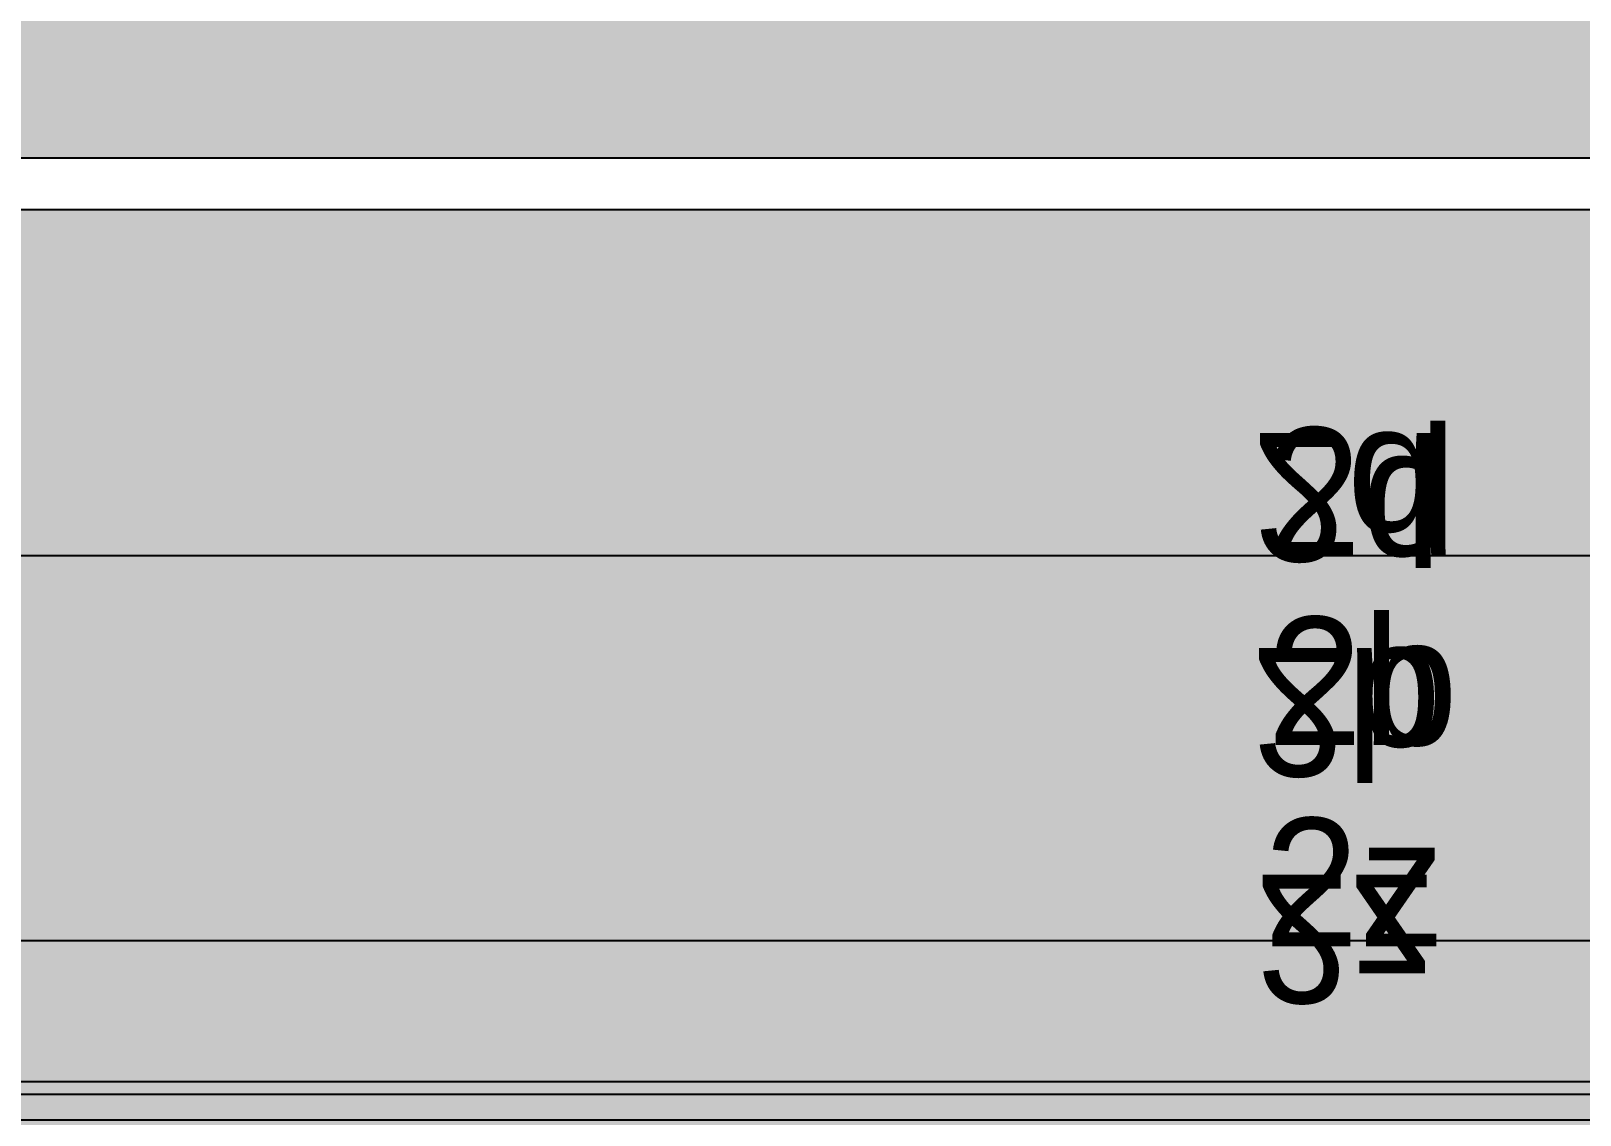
# Model space of a CAD drawing. Extents: x -2 to 260, y -54 to 137.
# Drawn here: x 38.98 to 69.16, y 10.1 to 31.23 of the extents above; entities that cross this region are included whole.
import ezdxf
from ezdxf.enums import TextEntityAlignment as Align

# ---------------------------------------------------------------- set-up
doc = ezdxf.new("R2010")
doc.units = 0
doc.header["$MEASUREMENT"] = 0
for name, color, linetype in [('ASSEMBLY_OUTLINES_TOP', 102, 'CONTINUOUS'), ('GENERATED_SILKSCREEN_BTM', 255, 'CONTINUOUS'), ('GENERATED_SILKSCREEN_TOP', 140, 'CONTINUOUS'), ('PLANE_DATA_LAYER_BOTTOM', 230, 'CONTINUOUS'), ('PLANE_DATA_LAYER_TOP', 150, 'CONTINUOUS'), ('PLANE_SHAPES_LAYER_BOTTOM', 230, 'CONTINUOUS'), ('PLANE_SHAPES_LAYER_TOP', 150, 'CONTINUOUS'), ('SILKSCREEN_OUTLINES_BTM', 211, 'CONTINUOUS'), ('SILKSCREEN_OUTLINES_TOP', 150, 'CONTINUOUS')]:
    doc.layers.add(name, color=color, linetype=linetype)
doc.styles.add('VERIBEST_GERBER_0', font='txt')

msp = doc.modelspace()

# ---------------------------------------------------------------- hatches: boundary and pattern name
at = {"layer": 'PLANE_DATA_LAYER_BOTTOM'}
h = msp.add_hatch(color=256, dxfattribs=at)
h.paths.add_polyline_path([(223.75, 117.718438), (223.749998, 107.53156), (223.749998, 107.531559, -0.198909956), (223.72768, 107.477678), (219.772322, 103.52232, -0.198913366), (219.71844, 103.500002), (199.53156, 103.500002, -0.198913366), (199.477678, 103.52232), (191.500002, 111.499998, 0.207684346), (191.499996, 111.5), (156.250004, 111.5, 0.207684346), (156.249998, 111.499998), (151.772321, 107.022318, -0.198913366), (151.718439, 107), (140.531562, 107, -0.198913366), (140.47768, 107.022318), (136.000002, 111.499998, 0.207684346), (135.999996, 111.5), (120.500004, 111.5, 0.207684346), (120.499998, 111.499998), (114.272321, 105.272318, -0.198913366), (114.218439, 105.25), (101.531562, 105.25, -0.198913366), (101.47768, 105.272318), (95.250002, 111.499998, 0.207684346), (95.249996, 111.5), (80.500004, 111.5, 0.207684346), (80.499998, 111.499998), (75.772321, 106.772318, -0.198913366), (75.718439, 106.75), (64.531562, 106.75, -0.198913366), (64.47768, 106.772318), (59.750002, 111.499998, 0.207684346), (59.749996, 111.5), (19.250004, 111.5, 0.207684346), (19.249998, 111.499998), (10.500002, 102.750002), (10.5, 102.749996), (10.5, 33.000004), (10.500003, 32.999999), (15.749998, 27.750002, 0.207684346), (15.750004, 27.75), (78.46844, 27.749998, -0.198913366), (78.522322, 27.72768), (82.72768, 23.522322, -0.198909956), (82.749998, 23.468441), (82.749998, 23.46844), (82.75, 12.5762, -0.414213562), (82.6738, 12.5), (79.5762, 12.5, -0.414213562), (79.5, 12.5762), (79.5, 17.499996), (79.499997, 17.500001), (76.000002, 20.999998, 0.207684346), (75.999996, 21), (10.53156, 21.000002, -0.198913366), (10.477678, 21.02232), (4.52232, 26.977678, -0.198909956), (4.500002, 27.031559), (4.500002, 103.718441, -0.198909956), (4.52232, 103.772322), (18.227678, 117.47768, -0.198913366), (18.28156, 117.499998), (59.71844, 117.499998, -0.198913366), (59.772322, 117.47768), (66.999998, 110.250002, 0.207684346), (67.000004, 110.25), (73.249996, 110.25, 0.207684346), (73.250002, 110.250002), (80.477678, 117.47768, -0.198913366), (80.53156, 117.499998), (95.46844, 117.499998, -0.198913366), (95.522322, 117.47768), (104.249998, 108.750002, 0.207684346), (104.250004, 108.75), (111.499996, 108.75, 0.207684346), (111.500002, 108.750002), (120.227678, 117.47768, -0.198913366), (120.28156, 117.499998), (135.71844, 117.499998, -0.198913366), (135.772322, 117.47768), (142.999998, 110.250002, 0.207684346), (143.000004, 110.25), (149.249996, 110.25, 0.207684346), (149.250002, 110.250002), (156.477678, 117.47768, -0.198913366), (156.53156, 117.499998), (192.46844, 117.499998, -0.198913366), (192.522322, 117.47768), (201.249998, 108.750002, 0.207684346), (201.250004, 108.75), (208.999996, 108.75, 0.207684346), (209.000002, 108.750002), (211.499998, 111.249998), (211.5, 111.250004), (211.500002, 117.71844), (211.500002, 117.718441, -0.198909956), (211.52232, 117.772322), (212.477678, 118.72768, -0.198913366), (212.53156, 118.749998), (222.71844, 118.749998, -0.198913366), (222.772322, 118.72768), (223.727682, 117.77232, -0.198909956), (223.75, 117.718439)], flags=0)
h.paths.add_polyline_path([(81.82, 12.84, 0.414213562), (82.52, 13.54), (82.52, 14.84, 0.414213562), (81.82, 15.54), (80.52, 15.54, 0.414213562), (79.82, 14.84), (79.82, 13.54, 0.414213562), (80.52, 12.84)], flags=0)
h.paths.add_polyline_path([(81.82, 16.65, 0.414213562), (82.52, 17.35), (82.52, 18.65, 0.414213562), (81.82, 19.35), (80.52, 19.35, 0.414213562), (79.82, 18.65), (79.82, 17.35, 0.414213562), (80.52, 16.65)], flags=0)
h.paths.add_polyline_path([(81.82, 20.46, 0.414213562), (82.52, 21.16), (82.52, 22.46, 0.414213562), (81.82, 23.16), (80.52, 23.16, 0.414213562), (79.82, 22.46), (79.82, 21.16, 0.414213562), (80.52, 20.46)], flags=0)
h.paths.add_polyline_path([(216.15, 111, -1), (219.15, 111, -1)], flags=0)
h.paths.add_polyline_path([(216.15, 116.5, -1), (219.15, 116.5, -1)], flags=0)
h.paths.add_polyline_path([(220.35, 111, -1), (223.35, 111, -1)], flags=0)
h.paths.add_polyline_path([(220.35, 116.5, -1), (223.35, 116.5, -1)], flags=0)
h = msp.add_hatch(color=256, dxfattribs=at)
h.paths.add_polyline_path([(93, 1.0762, -0.414213562), (92.9238, 1), (70.8262, 1, -0.414213562), (70.75, 1.0762), (70.75, 7.499996), (70.749997, 7.500001), (69.250002, 8.999998, 0.207684346), (69.249996, 9), (62.750004, 9, 0.207684346), (62.749998, 8.999998), (61.250002, 7.500002), (61.25, 7.499996), (61.25, 1.0762, -0.414213562), (61.1738, 1), (40.5762, 1, -0.414213562), (40.5, 1.0762), (40.5, 7.499996), (40.499997, 7.500001), (39.000002, 8.999998, 0.207684346), (38.999996, 9), (32.250004, 9, 0.207684346), (32.249998, 8.999998), (30.750002, 7.500002), (30.75, 7.499996), (30.75, 1.0762, -0.414213562), (30.6738, 1), (11.0762, 1, -0.414213562), (11, 1.0762), (11, 8.249996), (10.999997, 8.250001), (8.250002, 10.999998, 0.207684346), (8.249996, 11), (1.3262, 11, -0.414213562), (1.25, 11.0762), (1.25, 18.1738, -0.414213562), (1.3262, 18.25), (17.06923, 18.25), (66.71844, 18.249998, -0.198913366), (66.772322, 18.22768), (75.499998, 9.500002, 0.207684346), (75.500004, 9.5), (92.9238, 9.5, -0.414213562), (93, 9.4238)], flags=0)
h.paths.add_polyline_path([(17.06923, 12, -1), (26.93077, 12, -1)], flags=0)
at = {"layer": 'PLANE_DATA_LAYER_TOP'}
h = msp.add_hatch(color=256, dxfattribs=at)
h.paths.add_polyline_path([(236.500002, 105.531564, -0.198909956), (236.477684, 105.477683), (234.022322, 103.02232, -0.198913366), (233.96844, 103.000002), (184.281562, 103, -0.198913366), (184.22768, 103.022318), (177.250002, 109.999998, 0.207684346), (177.249996, 110), (161.750004, 110, 0.207684346), (161.749998, 109.999998), (156.272321, 104.522318, -0.198913366), (156.218439, 104.5), (136.531562, 104.5, -0.198913366), (136.47768, 104.522318), (131.000002, 109.999998, 0.207684346), (130.999996, 110), (124.000004, 110, 0.207684346), (123.999998, 109.999998), (118.522321, 104.522318, -0.198913366), (118.468439, 104.5), (98.781562, 104.5, -0.198913366), (98.72768, 104.522318), (93.250002, 109.999998, 0.207684346), (93.249996, 110), (86.000004, 110, 0.207684346), (85.999998, 109.999998), (80.522321, 104.522318, -0.198913366), (80.468439, 104.5), (60.781562, 104.5, -0.198913366), (60.72768, 104.522318), (54.250002, 110.999998, 0.207684346), (54.249996, 111), (28.000004, 111, 0.207684346), (27.999998, 110.999998), (19.000002, 102.000002), (19, 101.999996), (19, 43.500004), (19.000003, 43.499999), (27.749998, 34.750002, 0.207684346), (27.750004, 34.75), (81.96844, 34.749998, -0.198913366), (82.022322, 34.72768), (87.97768, 28.772322, -0.198909956), (87.999998, 28.718441), (87.999998, 28.71844), (88, 12.5762, -0.414213562), (87.9238, 12.5), (84.5762, 12.5, -0.414213562), (84.5, 12.5762), (84.5, 25.999996), (84.499997, 26.000001), (81.750002, 28.749998, 0.207684346), (81.749996, 28.75), (17.28156, 28.750002, -0.198913366), (17.227678, 28.77232), (11.27232, 34.727678, -0.198909956), (11.250002, 34.781559), (11.250002, 109.718441, -0.198909956), (11.27232, 109.772322), (18.977679, 117.477682, -0.198913366), (19.031561, 117.5), (60.46844, 117.499998, -0.198913366), (60.522322, 117.47768), (67.999998, 110.000002, 0.207684346), (68.000004, 110), (72.499996, 110, 0.207684346), (72.500002, 110.000002), (79.977678, 117.47768, -0.198913366), (80.03156, 117.499998), (96.21844, 117.499998, -0.198913366), (96.272322, 117.47768), (105.249998, 108.500002, 0.207684346), (105.250004, 108.5), (111.499996, 108.5, 0.207684346), (111.500002, 108.500002), (120.477678, 117.47768, -0.198913366), (120.53156, 117.499998), (135.71844, 117.499998, -0.198913366), (135.772322, 117.47768), (143.249998, 110.000002, 0.207684346), (143.250004, 110), (148.749996, 110, 0.207684346), (148.750002, 110.000002), (156.227678, 117.47768, -0.198913366), (156.28156, 117.499998), (192.46844, 117.499998, -0.198913366), (192.522322, 117.47768), (202.749998, 107.250002, 0.207684346), (202.750004, 107.25), (226.999996, 107.25, 0.207684346), (227.000002, 107.250002), (228.499998, 108.749998), (228.5, 108.750004), (228.500002, 117.71844), (228.500002, 117.718441, -0.198909956), (228.52232, 117.772322), (229.477678, 118.72768, -0.198913366), (229.53156, 118.749998), (235.46844, 118.749998, -0.198913366), (235.522322, 118.72768), (236.47768, 117.772322, -0.198909956), (236.499998, 117.718441), (236.499998, 117.71844), (236.500002, 105.531565)], flags=0)
h.paths.add_polyline_path([(84.9, 14.19, -1), (87.6, 14.19, -1)], flags=0)
h.paths.add_polyline_path([(84.9, 18, -1), (87.6, 18, -1)], flags=0)
h.paths.add_polyline_path([(84.9, 21.81, -1), (87.6, 21.81, -1)], flags=0)
h.paths.add_polyline_path([(228.75, 111, -1), (231.75, 111, -1)], flags=0)
h.paths.add_polyline_path([(228.75, 116.5, -1), (231.75, 116.5, -1)], flags=0)
h.paths.add_polyline_path([(232.95, 111, -1), (235.95, 111, -1)], flags=0)
h.paths.add_polyline_path([(232.95, 116.5, -1), (235.95, 116.5, -1)], flags=0)
h = msp.add_hatch(color=256, dxfattribs=at)
h.paths.add_polyline_path([(229.75, 50.218438), (229.749998, 49.03156), (229.749998, 49.031559, -0.198909956), (229.72768, 48.977678), (229.272322, 48.52232, -0.198913366), (229.21844, 48.500002), (222.000004, 48.5, 0.207684346), (221.999998, 48.499998), (221.250002, 47.750002), (221.25, 47.749996), (221.25, 1.0762, -0.414213562), (221.1738, 1), (217.3262, 1, -0.414213562), (217.25, 1.0762), (217.25, 14.249996), (217.249997, 14.250001), (214.000002, 17.499998, 0.207684346), (213.999996, 17.5), (209.250004, 17.5, 0.207684346), (209.249998, 17.499998), (202.522322, 10.77232, -0.198913366), (202.46844, 10.750002), (188.250004, 10.75, 0.207684346), (188.249998, 10.749998), (184.000002, 6.500002), (184, 6.499996), (184, 1.0762, -0.414213562), (183.9238, 1), (124.3262, 1, -0.414213562), (124.25, 1.0762), (124.25, 6.999996), (124.249997, 7.000001), (121.250002, 9.999998, 0.207684346), (121.249996, 10), (95.250004, 10, 0.207684346), (95.249998, 9.999998), (92.500002, 7.250002), (92.5, 7.249996), (92.5, 1.0762, -0.414213562), (92.4238, 1), (71.8262, 1, -0.414213562), (71.75, 1.0762), (71.75, 7.499996), (71.749997, 7.500001), (69.250002, 9.999998, 0.207684346), (69.249996, 10), (63.250004, 10, 0.207684346), (63.249998, 9.999998), (60.750002, 7.500002), (60.75, 7.499996), (60.75, 1.0762, -0.414213562), (60.6738, 1), (40.0762, 1, -0.414213562), (40, 1.0762), (40, 7.749996), (39.999997, 7.750001), (37.750002, 9.999998, 0.207684346), (37.749996, 10), (33.000004, 10, 0.207684346), (32.999998, 9.999998), (30.750002, 7.750002), (30.75, 7.749996), (30.75, 1.0762, -0.414213562), (30.6738, 1), (11.0762, 1, -0.414213562), (11, 1.0762), (11, 7.999996), (10.999997, 8.000001), (8.250002, 10.749998, 0.207684346), (8.249996, 10.75), (1.3262, 10.75, -0.414213562), (1.25, 10.8262), (1.25, 24.9238, -0.414213562), (1.3262, 25), (16.293644, 25), (69.798438, 24.999998), (75.21844, 24.999998, -0.198913366), (75.272322, 24.97768), (76.72768, 23.522322, -0.198909956), (76.749998, 23.468441), (76.749998, 23.46844), (76.75, 13.500004), (76.750003, 13.499999), (79.499998, 10.750002, 0.207684346), (79.500004, 10.75), (160.499996, 10.75, 0.207684346), (160.500002, 10.750002), (165.999998, 16.249998), (166, 16.250004), (166, 19.749996), (165.999997, 19.750001), (161.000002, 24.749998, 0.207684346), (160.999996, 24.75), (130.750004, 24.75, 0.207684346), (130.749998, 24.749998), (129.000002, 23.000002), (129, 22.999996), (128.999998, 21.03156), (128.999998, 21.031559, -0.198909956), (128.97768, 20.977678), (128.272322, 20.27232, -0.198913366), (128.21844, 20.250002), (120.53156, 20.250002, -0.198913366), (120.477678, 20.27232), (119.77232, 20.977678, -0.198909956), (119.750002, 21.031559), (119.750002, 21.03156), (119.75, 22.999996), (119.749997, 23.000001), (118.000002, 24.749998, 0.207684346), (117.999996, 24.75), (104.03156, 24.750002, -0.198913366), (103.977678, 24.77232), (102.02232, 26.727678, -0.198909956), (102.000002, 26.781559), (102.000002, 36.718441, -0.198909956), (102.02232, 36.772322), (105.227678, 39.97768, -0.198913366), (105.28156, 39.999998), (112.674345, 40, -0.410029908), (112.750537, 39.92489, 0.985798357), (123.249463, 39.92489, -0.410029908), (123.325655, 40), (145.749996, 40, 0.207684346), (145.750002, 40.000002), (151.727678, 45.97768, -0.198913366), (151.78156, 45.999998), (184.852185, 45.999999), (207.1738, 46, -0.414213562), (207.25, 45.9238), (207.25, 26.000004), (207.250003, 25.999999), (208.999998, 24.250002, 0.207684346), (209.000004, 24.25), (213.749996, 24.25, 0.207684346), (213.750002, 24.250002), (214.249998, 24.749998), (214.25, 24.750004), (214.25, 26.749996), (214.249997, 26.750001), (210.77232, 30.227678, -0.198909956), (210.750002, 30.281559), (210.750002, 45.968441, -0.198909956), (210.77232, 46.022322), (215.477678, 50.72768, -0.198913366), (215.53156, 50.749998), (229.21844, 50.749998, -0.198913366), (229.272322, 50.72768), (229.727682, 50.27232, -0.198909956), (229.75, 50.218439)], flags=0)
h.paths.add_polyline_path([(27.567765, 10.750006, 0.055267203), (27.706356, 12.000003, 1), (16.293644, 12.000003, 0.055267203), (16.432235, 10.750006), (16.432236, 10.750002, -0.095035575), (16.443819, 10.723735, 0.033178105), (16.661459, 10.000006), (16.66146, 10.000004, 0.216609195), (16.661465, 9.999999, -0.245306694), (16.714475, 9.953482, 0.685149888), (27.285525, 9.953482, -0.245306694), (27.338535, 9.999999, 0.216609195), (27.33854, 10.000004), (27.338541, 10.000006, 0.033178105), (27.556181, 10.723735, -0.095035575), (27.567764, 10.750002)], flags=0)
h.paths.add_polyline_path([(69.798438, 17.75, -1), (76.201562, 17.75, -1)], flags=0)
h.paths.add_polyline_path([(104.957479, 32.444911, 4.820087758), (104.042521, 32.444911, -0.656361766), (104.042521, 32.305089, 0.65636257), (104.042521, 30.194911, -0.656361766), (104.042521, 30.055089, 4.820087758), (104.957479, 30.055089, -0.656361766), (104.957479, 30.194911, 0.65636257), (104.957479, 32.305089, -0.656361766)], flags=0)
h.paths.add_polyline_path([(120.46, 21.81, -1), (123.16, 21.81, -1)], flags=0)
h.paths.add_polyline_path([(125.54, 21.81, -1), (128.24, 21.81, -1)], flags=0)
h.paths.add_polyline_path([(132.5, 30, -1), (141.5, 30, -1)], flags=0)
h.paths.add_polyline_path([(184.852185, 40, -1), (195.147815, 40, -1)], flags=0)
at = {"layer": 'PLANE_SHAPES_LAYER_BOTTOM'}
msp.add_hatch(color=256, dxfattribs=at).paths.add_polyline_path([(82.75, 21), (10.5, 21), (4.5, 27), (4.5, 27.75), (78.5, 27.75), (82.75, 23.5)], flags=0)
h = msp.add_hatch(color=256, dxfattribs=at)
h.paths.add_polyline_path([(75.5, 1), (70.75, 1), (70.75, 9), (61.25, 9), (61.25, 1), (40.5, 1), (40.5, 9), (30.75, 9), (30.75, 1), (11, 1), (11, 11), (1.25, 11), (1.25, 18.25), (66.75, 18.25), (75.5, 9.5)])
h.paths.add_polyline_path([(17.06923, 12, -1), (26.93077, 12, -1)], flags=0)
at = {"layer": 'PLANE_SHAPES_LAYER_TOP'}
for points in [[(88, 28.75), (17.25, 28.75), (11.25, 34.75), (82, 34.75)], [(124.25, 10), (27.338539, 10, 0.034360887), (27.562149, 10.75), (124.25, 10.75)]]:
    msp.add_hatch(color=256, dxfattribs=at).paths.add_polyline_path(points, flags=0)
h = msp.add_hatch(color=256, dxfattribs=at)
h.paths.add_polyline_path([(76.75, 10.75), (27.567764, 10.75, 1.249398676), (16.432236, 10.75), (1.25, 10.75), (1.25, 25), (75.25, 25), (76.75, 23.5)], flags=0)
h.paths.add_polyline_path([(69.798438, 17.75, -1), (76.201562, 17.75, -1)], flags=0)

# ---------------------------------------------------------------- linework, layer by layer
at = {"layer": 'ASSEMBLY_OUTLINES_TOP'}
msp.add_lwpolyline([(32, 10.5), (32, 13.5), (202, 13.5), (202, 10.5)], close=True, dxfattribs=at)
at = {"layer": 'GENERATED_SILKSCREEN_BTM', "const_width": 0.25}
for points in [[(64.446112, 20.945183), (64.866112, 21.287683), (64.873612, 21.297683), (64.876112, 21.310183), (64.881112, 21.317683), (64.883612, 21.327683), (64.883612, 21.670183), (64.881112, 21.677683), (64.876112, 21.695183), (64.873612, 21.707683), (64.866112, 21.712683), (63.201112, 23.065183), (63.201112, 23.332683), (64.833612, 23.332683), (64.851112, 23.337683), (64.866112, 23.347683), (64.873612, 23.365183), (64.876112, 23.385183), (64.873612, 23.402683), (64.866112, 23.420183), (64.851112, 23.430183), (64.833612, 23.435183), (63.148612, 23.435183), (63.128612, 23.430183), (63.116112, 23.417683), (63.103612, 23.402683), (63.098612, 23.385183), (63.098612, 23.042683), (63.101112, 23.032683), (63.106112, 23.017683), (63.111112, 23.010183), (63.116112, 23.005183), (63.121112, 23.000183), (64.783612, 21.645183), (64.783612, 21.352683), (64.393612, 21.037683), (63.586112, 21.037683), (63.178612, 21.370183), (63.161112, 21.375183), (63.143612, 21.372683), (63.128612, 21.362683), (63.118612, 21.350183), (63.108612, 21.332683), (63.106112, 21.315183), (63.106112, 21.307683), (63.108612, 21.300183), (63.121112, 21.287683), (63.541112, 20.945183), (63.551112, 20.942683), (63.558612, 20.940183), (63.561112, 20.937683), (63.571112, 20.935183), (64.413612, 20.935183), (64.423612, 20.937683), (64.426112, 20.937683), (64.428612, 20.940183), (64.436112, 20.942683), (64.446112, 20.945183)], [(65.903612, 23.425183), (65.911112, 23.430183), (65.921112, 23.432683), (65.931112, 23.435183), (66.773612, 23.435183), (66.783612, 23.435183), (66.788612, 23.432683), (66.793612, 23.430183), (66.806112, 23.425183), (67.146112, 23.145183), (67.146112, 23.385183), (67.148612, 23.405183), (67.161112, 23.417683), (67.178612, 23.425183), (67.196112, 23.427683), (67.213612, 23.425183), (67.228612, 23.417683), (67.241112, 23.405183), (67.246112, 23.385183), (67.246112, 22.182683), (67.246112, 22.177683), (67.246112, 20.985183), (67.241112, 20.965183), (67.228612, 20.952683), (67.213612, 20.945183), (67.196112, 20.942683), (67.178612, 20.945183), (67.161112, 20.952683), (67.148612, 20.965183), (67.146112, 20.985183), (67.146112, 22.042683), (66.816112, 21.637683), (66.806112, 21.632683), (66.788612, 21.625183), (66.781112, 21.622683), (66.773612, 21.620183), (65.931112, 21.620183), (65.921112, 21.625183), (65.913612, 21.625183), (65.903612, 21.632683), (65.481112, 21.975183), (65.471112, 21.982683), (65.466112, 21.992683), (65.461112, 22.005183), (65.458612, 22.015183), (65.458612, 23.042683), (65.461112, 23.055183), (65.466112, 23.065183), (65.471112, 23.075183), (65.481112, 23.082683), (65.903612, 23.425183)], [(65.563612, 22.037683), (65.948612, 21.722683), (66.748612, 21.722683), (67.146112, 22.210183), (67.146112, 23.017683), (66.756112, 23.332683), (65.948612, 23.332683), (65.563612, 23.017683), (65.563612, 22.037683)], [(64.426112, 16.755183), (64.846112, 17.097683), (64.853612, 17.107683), (64.856112, 17.120183), (64.861112, 17.127683), (64.863612, 17.137683), (64.863612, 17.480183), (64.861112, 17.487683), (64.856112, 17.505183), (64.853612, 17.517683), (64.846112, 17.522683), (63.181112, 18.875183), (63.181112, 19.142683), (64.813612, 19.142683), (64.831112, 19.147683), (64.846112, 19.157683), (64.853612, 19.175183), (64.856112, 19.195183), (64.853612, 19.212683), (64.846112, 19.230183), (64.831112, 19.240183), (64.813612, 19.245183), (63.128612, 19.245183), (63.108612, 19.240183), (63.096112, 19.227683), (63.083612, 19.212683), (63.078612, 19.195183), (63.078612, 18.852683), (63.081112, 18.842683), (63.086112, 18.827683), (63.091112, 18.820183), (63.096112, 18.815183), (63.101112, 18.810183), (64.763612, 17.455183), (64.763612, 17.162683), (64.373612, 16.847683), (63.566112, 16.847683), (63.158612, 17.180183), (63.141112, 17.185183), (63.123612, 17.182683), (63.108612, 17.172683), (63.098612, 17.160183), (63.088612, 17.142683), (63.086112, 17.125183), (63.086112, 17.117683), (63.088612, 17.110183), (63.101112, 17.097683), (63.521112, 16.755183), (63.531112, 16.752683), (63.538612, 16.750183), (63.541112, 16.747683), (63.551112, 16.745183), (64.393612, 16.745183), (64.403612, 16.747683), (64.406112, 16.747683), (64.408612, 16.750183), (64.416112, 16.752683), (64.426112, 16.755183)], [(67.226112, 17.995183), (67.221112, 17.985183), (67.221112, 17.967683), (67.216112, 17.957683), (66.708612, 17.445183), (66.693612, 17.437683), (66.683612, 17.435183), (66.671112, 17.430183), (65.996112, 17.430183), (65.981112, 17.435183), (65.968612, 17.442683), (65.538612, 17.730183), (65.538612, 16.802683), (65.536112, 16.782683), (65.523612, 16.770183), (65.506112, 16.762683), (65.486112, 16.760183), (65.468612, 16.762683), (65.451112, 16.770183), (65.441112, 16.782683), (65.436112, 16.802683), (65.438612, 19.195183), (65.443612, 19.215183), (65.456112, 19.227683), (65.471112, 19.235183), (65.488612, 19.240183), (65.508612, 19.235183), (65.526112, 19.227683), (65.538612, 19.215183), (65.543612, 19.195183), (65.543612, 18.950183), (65.968612, 19.235183), (65.981112, 19.242683), (65.996112, 19.245183), (66.671112, 19.245183), (66.683612, 19.242683), (66.693612, 19.240183), (66.708612, 19.232683), (67.216112, 18.717683), (67.221112, 18.707683), (67.221112, 18.695183), (67.226112, 18.690183), (67.226112, 18.682683), (67.226112, 17.995183)], [(65.538612, 17.852683), (66.008612, 17.532683), (66.646112, 17.532683), (67.126112, 18.020183), (67.126112, 18.655183), (66.646112, 19.142683), (66.008612, 19.142683), (65.543612, 18.827683), (65.538612, 17.852683)], [(64.497362, 12.335183), (64.917362, 12.677683), (64.924862, 12.687683), (64.927362, 12.700183), (64.932362, 12.707683), (64.934862, 12.717683), (64.934862, 13.060183), (64.932362, 13.067683), (64.927362, 13.085183), (64.924862, 13.097683), (64.917362, 13.102683), (63.252362, 14.455183), (63.252362, 14.722683), (64.884862, 14.722683), (64.902362, 14.727683), (64.917362, 14.737683), (64.924862, 14.755183), (64.927362, 14.775183), (64.924862, 14.792683), (64.917362, 14.810183), (64.902362, 14.820183), (64.884862, 14.825183), (63.199862, 14.825183), (63.179862, 14.820183), (63.167362, 14.807683), (63.154862, 14.792683), (63.149862, 14.775183), (63.149862, 14.432683), (63.152362, 14.422683), (63.157362, 14.407683), (63.162362, 14.400183), (63.167362, 14.395183), (63.172362, 14.390183), (64.834862, 13.035183), (64.834862, 12.742683), (64.444862, 12.427683), (63.637362, 12.427683), (63.229862, 12.760183), (63.212362, 12.765183), (63.194862, 12.762683), (63.179862, 12.752683), (63.169862, 12.740183), (63.159862, 12.722683), (63.157362, 12.705183), (63.157362, 12.697683), (63.159862, 12.690183), (63.172362, 12.677683), (63.592362, 12.335183), (63.602362, 12.332683), (63.609862, 12.330183), (63.612362, 12.327683), (63.622362, 12.325183), (64.464862, 12.325183), (64.474862, 12.327683), (64.477362, 12.327683), (64.479862, 12.330183), (64.487362, 12.332683), (64.497362, 12.335183)], [(65.524862, 14.735183), (65.514862, 14.750183), (65.509862, 14.765183), (65.512362, 14.777683), (65.522362, 14.792683), (65.527362, 14.807683), (65.534862, 14.817683), (65.547362, 14.822683), (65.559862, 14.825183), (67.247362, 14.825183), (67.264862, 14.820183), (67.279862, 14.807683), (67.287362, 14.792683), (67.289862, 14.775183), (67.287362, 14.757683), (67.279862, 14.740183), (67.264862, 14.730183), (67.247362, 14.725183), (65.684862, 14.725183), (67.287362, 13.127683), (67.294862, 13.112683), (67.294862, 13.097683), (67.292362, 13.082683), (67.287362, 13.067683), (67.277362, 13.055183), (67.269862, 13.045183), (67.259862, 13.040183), (67.247362, 13.037683), (65.559862, 13.037683), (65.542362, 13.042683), (65.529862, 13.055183), (65.519862, 13.070183), (65.517362, 13.087683), (65.519862, 13.105183), (65.529862, 13.122683), (65.542362, 13.135183), (65.559862, 13.137683), (67.122362, 13.137683), (65.524862, 14.735183)]]:
    msp.add_lwpolyline(points, dxfattribs=at)
at = {"layer": 'GENERATED_SILKSCREEN_TOP', "const_width": 0.25}
for points in [[(64.731437, 23.446813), (65.151437, 23.104313), (65.158937, 23.091813), (65.161437, 23.081813), (65.166437, 23.074313), (65.168937, 23.064313), (65.168937, 22.721813), (65.166437, 22.711813), (65.161437, 22.696813), (65.158937, 22.684313), (65.151437, 22.679313), (63.486437, 21.326813), (63.486437, 21.059313), (65.118937, 21.059313), (65.136437, 21.054313), (65.151437, 21.044313), (65.158937, 21.026813), (65.161437, 21.006813), (65.158937, 20.989313), (65.151437, 20.971813), (65.136437, 20.961813), (65.118937, 20.956813), (63.433937, 20.956813), (63.413937, 20.961813), (63.401437, 20.974313), (63.388937, 20.986813), (63.383937, 21.006813), (63.383937, 21.349313), (63.386437, 21.356813), (63.391437, 21.374313), (63.396437, 21.381813), (63.401437, 21.386813), (63.406437, 21.391813), (65.068937, 22.746813), (65.068937, 23.039313), (64.678937, 23.354313), (63.871437, 23.354313), (63.463937, 23.021813), (63.446437, 23.016813), (63.428937, 23.019313), (63.413937, 23.026813), (63.403937, 23.041813), (63.393937, 23.056813), (63.391437, 23.074313), (63.391437, 23.084313), (63.393937, 23.091813), (63.406437, 23.104313), (63.826437, 23.446813), (63.836437, 23.449313), (63.843937, 23.451813), (63.846437, 23.454313), (63.856437, 23.456813), (64.698937, 23.456813), (64.708937, 23.454313), (64.711437, 23.454313), (64.713937, 23.451813), (64.721437, 23.449313), (64.731437, 23.446813)], [(66.188937, 20.966813), (66.196437, 20.961813), (66.206437, 20.959313), (66.216437, 20.956813), (67.058937, 20.956813), (67.068937, 20.956813), (67.073937, 20.959313), (67.078937, 20.961813), (67.091437, 20.966813), (67.431437, 21.244313), (67.431437, 21.006813), (67.433937, 20.986813), (67.446437, 20.974313), (67.463937, 20.966813), (67.481437, 20.964313), (67.498937, 20.966813), (67.513937, 20.974313), (67.526437, 20.986813), (67.531437, 21.006813), (67.531437, 22.209313), (67.531437, 22.214313), (67.531437, 23.406813), (67.526437, 23.424313), (67.513937, 23.439313), (67.498937, 23.446813), (67.481437, 23.449313), (67.463937, 23.446813), (67.446437, 23.439313), (67.433937, 23.424313), (67.431437, 23.406813), (67.431437, 22.349313), (67.101437, 22.751813), (67.091437, 22.759313), (67.073937, 22.766813), (67.066437, 22.769313), (67.058937, 22.771813), (66.216437, 22.771813), (66.206437, 22.766813), (66.198937, 22.764313), (66.188937, 22.759313), (65.766437, 22.416813), (65.756437, 22.409313), (65.751437, 22.399313), (65.746437, 22.386813), (65.743937, 22.376813), (65.743937, 21.349313), (65.746437, 21.336813), (65.751437, 21.326813), (65.756437, 21.316813), (65.766437, 21.309313), (66.188937, 20.966813)], [(65.848937, 22.354313), (66.233937, 22.666813), (67.033937, 22.666813), (67.431437, 22.181813), (67.431437, 21.374313), (67.041437, 21.059313), (66.233937, 21.059313), (65.848937, 21.374313), (65.848937, 22.354313)], [(64.751437, 19.756813), (65.171437, 19.414313), (65.178937, 19.401813), (65.181437, 19.391813), (65.186437, 19.384313), (65.188937, 19.374313), (65.188937, 19.031813), (65.186437, 19.021813), (65.181437, 19.006813), (65.178937, 18.994313), (65.171437, 18.989313), (63.506437, 17.636813), (63.506437, 17.369313), (65.138937, 17.369313), (65.156437, 17.364313), (65.171437, 17.354313), (65.178937, 17.336813), (65.181437, 17.316813), (65.178937, 17.299313), (65.171437, 17.281813), (65.156437, 17.271813), (65.138937, 17.266813), (63.453937, 17.266813), (63.433937, 17.271813), (63.421437, 17.284313), (63.408937, 17.296813), (63.403937, 17.316813), (63.403937, 17.659313), (63.406437, 17.666813), (63.411437, 17.684313), (63.416437, 17.691813), (63.421437, 17.696813), (63.426437, 17.701813), (65.088937, 19.056813), (65.088937, 19.349313), (64.698937, 19.664313), (63.891437, 19.664313), (63.483937, 19.331813), (63.466437, 19.326813), (63.448937, 19.329313), (63.433937, 19.336813), (63.423937, 19.351813), (63.413937, 19.366813), (63.411437, 19.384313), (63.411437, 19.394313), (63.413937, 19.401813), (63.426437, 19.414313), (63.846437, 19.756813), (63.856437, 19.759313), (63.863937, 19.761813), (63.866437, 19.764313), (63.876437, 19.766813), (64.718937, 19.766813), (64.728937, 19.764313), (64.731437, 19.764313), (64.733937, 19.761813), (64.741437, 19.759313), (64.751437, 19.756813)], [(67.551437, 18.516813), (67.546437, 18.526813), (67.546437, 18.541813), (67.541437, 18.554313), (67.033937, 19.066813), (67.018937, 19.074313), (67.008937, 19.076813), (66.996437, 19.079313), (66.321437, 19.079313), (66.306437, 19.076813), (66.293937, 19.069313), (65.863937, 18.779313), (65.863937, 19.709313), (65.861437, 19.726813), (65.848937, 19.741813), (65.831437, 19.749313), (65.811437, 19.751813), (65.793937, 19.749313), (65.776437, 19.741813), (65.766437, 19.726813), (65.761437, 19.709313), (65.763937, 17.316813), (65.768937, 17.296813), (65.781437, 17.284313), (65.796437, 17.274313), (65.813937, 17.271813), (65.833937, 17.274313), (65.851437, 17.284313), (65.863937, 17.296813), (65.868937, 17.316813), (65.868937, 17.561813), (66.293937, 17.276813), (66.306437, 17.269313), (66.321437, 17.266813), (66.996437, 17.266813), (67.008937, 17.269313), (67.018937, 17.271813), (67.033937, 17.279313), (67.541437, 17.794313), (67.546437, 17.804313), (67.546437, 17.816813), (67.551437, 17.821813), (67.551437, 17.829313), (67.551437, 18.516813)], [(65.863937, 18.659313), (66.333937, 18.976813), (66.971437, 18.976813), (67.451437, 18.491813), (67.451437, 17.856813), (66.971437, 17.369313), (66.333937, 17.369313), (65.868937, 17.684313), (65.863937, 18.659313)], [(64.682687, 15.836813), (65.102687, 15.494313), (65.110187, 15.481813), (65.112687, 15.471813), (65.117687, 15.464313), (65.120187, 15.454313), (65.120187, 15.111813), (65.117687, 15.101813), (65.112687, 15.086813), (65.110187, 15.074313), (65.102687, 15.069313), (63.437687, 13.716813), (63.437687, 13.449313), (65.070187, 13.449313), (65.087687, 13.444313), (65.102687, 13.434313), (65.110187, 13.416813), (65.112687, 13.396813), (65.110187, 13.379313), (65.102687, 13.361813), (65.087687, 13.351813), (65.070187, 13.346813), (63.385187, 13.346813), (63.365187, 13.351813), (63.352687, 13.364313), (63.340187, 13.376813), (63.335187, 13.396813), (63.335187, 13.739313), (63.337687, 13.746813), (63.342687, 13.764313), (63.347687, 13.771813), (63.352687, 13.776813), (63.357687, 13.781813), (65.020187, 15.136813), (65.020187, 15.429313), (64.630187, 15.744313), (63.822687, 15.744313), (63.415187, 15.411813), (63.397687, 15.406813), (63.380187, 15.409313), (63.365187, 15.416813), (63.355187, 15.431813), (63.345187, 15.446813), (63.342687, 15.464313), (63.342687, 15.474313), (63.345187, 15.481813), (63.357687, 15.494313), (63.777687, 15.836813), (63.787687, 15.839313), (63.795187, 15.841813), (63.797687, 15.844313), (63.807687, 15.846813), (64.650187, 15.846813), (64.660187, 15.844313), (64.662687, 15.844313), (64.665187, 15.841813), (64.672687, 15.839313), (64.682687, 15.836813)], [(65.710187, 13.436813), (65.700187, 13.421813), (65.695187, 13.406813), (65.697687, 13.394313), (65.707687, 13.379313), (65.712687, 13.364313), (65.720187, 13.354313), (65.732687, 13.349313), (65.745187, 13.346813), (67.432687, 13.346813), (67.450187, 13.351813), (67.465187, 13.361813), (67.472687, 13.379313), (67.475187, 13.396813), (67.472687, 13.414313), (67.465187, 13.429313), (67.450187, 13.441813), (67.432687, 13.446813), (65.870187, 13.446813), (67.472687, 15.044313), (67.480187, 15.059313), (67.480187, 15.074313), (67.477687, 15.089313), (67.472687, 15.104313), (67.462687, 15.116813), (67.455187, 15.126813), (67.445187, 15.131813), (67.432687, 15.131813), (65.745187, 15.131813), (65.727687, 15.129313), (65.715187, 15.116813), (65.705187, 15.099313), (65.702687, 15.081813), (65.705187, 15.064313), (65.715187, 15.049313), (65.727687, 15.036813), (65.745187, 15.031813), (67.307687, 15.031813), (65.710187, 13.436813)]]:
    msp.add_lwpolyline(points, dxfattribs=at)
at = {"layer": 'PLANE_SHAPES_LAYER_BOTTOM'}
msp.add_lwpolyline([(82.75, 21), (10.5, 21), (4.5, 27), (4.5, 27.75), (78.5, 27.75), (82.75, 23.5)], close=True, dxfattribs=at)
at = {"layer": 'PLANE_SHAPES_LAYER_TOP'}
msp.add_lwpolyline([(88, 28.75), (17.25, 28.75), (11.25, 34.75), (82, 34.75)], close=True, dxfattribs=at)
msp.add_lwpolyline([(124.25, 10), (27.338539, 10, 0.034360887), (27.562149, 10.75), (124.25, 10.75)], format="xyb", close=True, dxfattribs=at)

# ---------------------------------------------------------------- texts
at = {"layer": 'SILKSCREEN_OUTLINES_BTM', "style": 'VERIBEST_GERBER_0', "text_generation_flag": 2}
for s, p in [('2d', (62.761112, 20.892683)), ('2b', (62.741112, 16.702683)), ('2z', (62.811112, 12.282683))]:
    msp.add_text(s, height=2.5, rotation=180, dxfattribs=at).set_placement(p, align=Align.TOP_LEFT)
at = {"layer": 'SILKSCREEN_OUTLINES_TOP', "style": 'VERIBEST_GERBER_0'}
for s, p in [('2d', (63.046437, 23.499313)), ('2b', (63.066437, 19.809313)), ('2z', (62.998937, 15.889313))]:
    msp.add_text(s, height=2.5, dxfattribs=at).set_placement(p, align=Align.TOP_LEFT)

doc.saveas('drawing.dxf')
